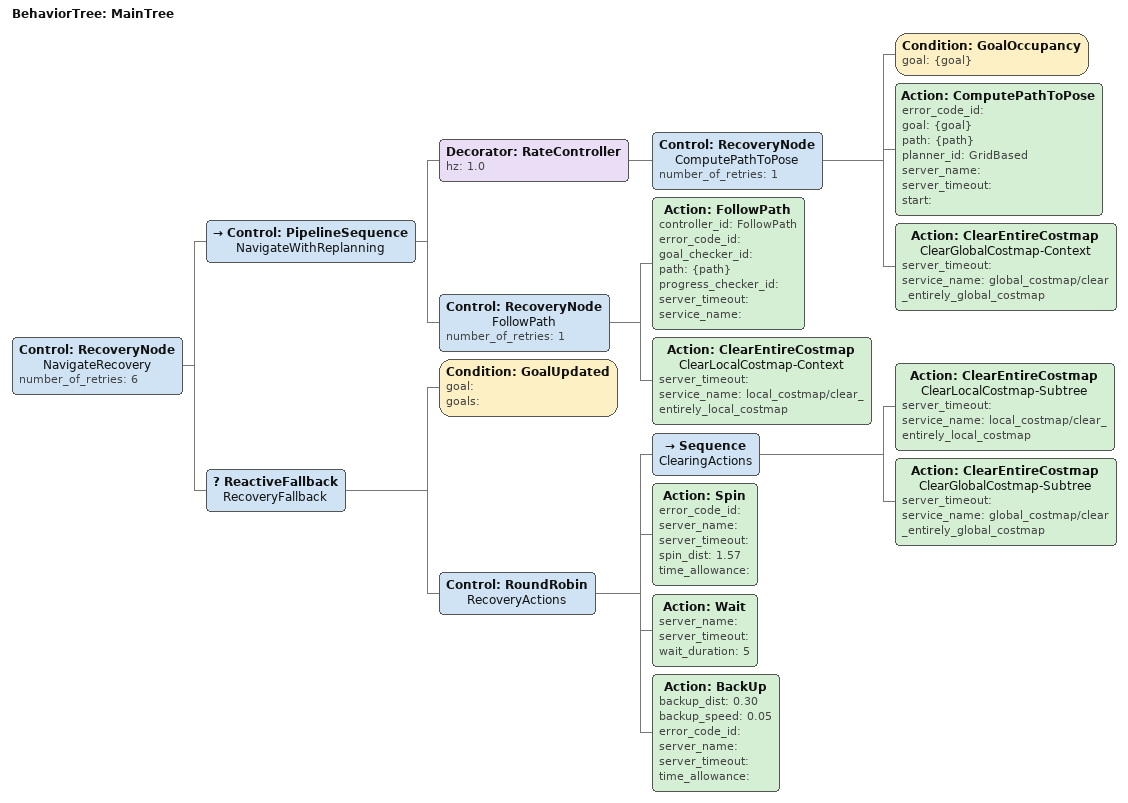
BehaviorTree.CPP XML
<?xml version="1.0"?>
<root main_tree_to_execute="MainTree">
    <BehaviorTree ID="MainTree">
        <Control ID="RecoveryNode" name="NavigateRecovery" number_of_retries="6">
            <Control ID="PipelineSequence" name="NavigateWithReplanning">
                <Decorator ID="RateController" hz="1.0">
                    <Control ID="RecoveryNode" name="ComputePathToPose" number_of_retries="1">
                        <Condition ID="GoalOccupancy" goal="{goal}"/>
                        <Action ID="ComputePathToPose" error_code_id="" goal="{goal}" path="{path}" planner_id="GridBased" server_name="" server_timeout="" start=""/>
                        <Action ID="ClearEntireCostmap" name="ClearGlobalCostmap-Context" server_timeout="" service_name="global_costmap/clear_entirely_global_costmap"/>
                    </Control>
                </Decorator>
                <Control ID="RecoveryNode" name="FollowPath" number_of_retries="1">
                    <Action ID="FollowPath" controller_id="FollowPath" error_code_id="" goal_checker_id="" path="{path}" progress_checker_id="" server_timeout="" service_name=""/>
                    <Action ID="ClearEntireCostmap" name="ClearLocalCostmap-Context" server_timeout="" service_name="local_costmap/clear_entirely_local_costmap"/>
                </Control>
            </Control>
            <ReactiveFallback name="RecoveryFallback">
                <Condition ID="GoalUpdated" goal="" goals=""/>
                <Control ID="RoundRobin" name="RecoveryActions">
                    <Sequence name="ClearingActions">
                        <Action ID="ClearEntireCostmap" name="ClearLocalCostmap-Subtree" server_timeout="" service_name="local_costmap/clear_entirely_local_costmap"/>
                        <Action ID="ClearEntireCostmap" name="ClearGlobalCostmap-Subtree" server_timeout="" service_name="global_costmap/clear_entirely_global_costmap"/>
                    </Sequence>
                    <Action ID="Spin" error_code_id="" server_name="" server_timeout="" spin_dist="1.57" time_allowance=""/>
                    <Action ID="Wait" server_name="" server_timeout="" wait_duration="5"/>
                    <Action ID="BackUp" backup_dist="0.30" backup_speed="0.05" error_code_id="" server_name="" server_timeout="" time_allowance=""/>
                </Control>
            </ReactiveFallback>
        </Control>
    </BehaviorTree>
</root>
